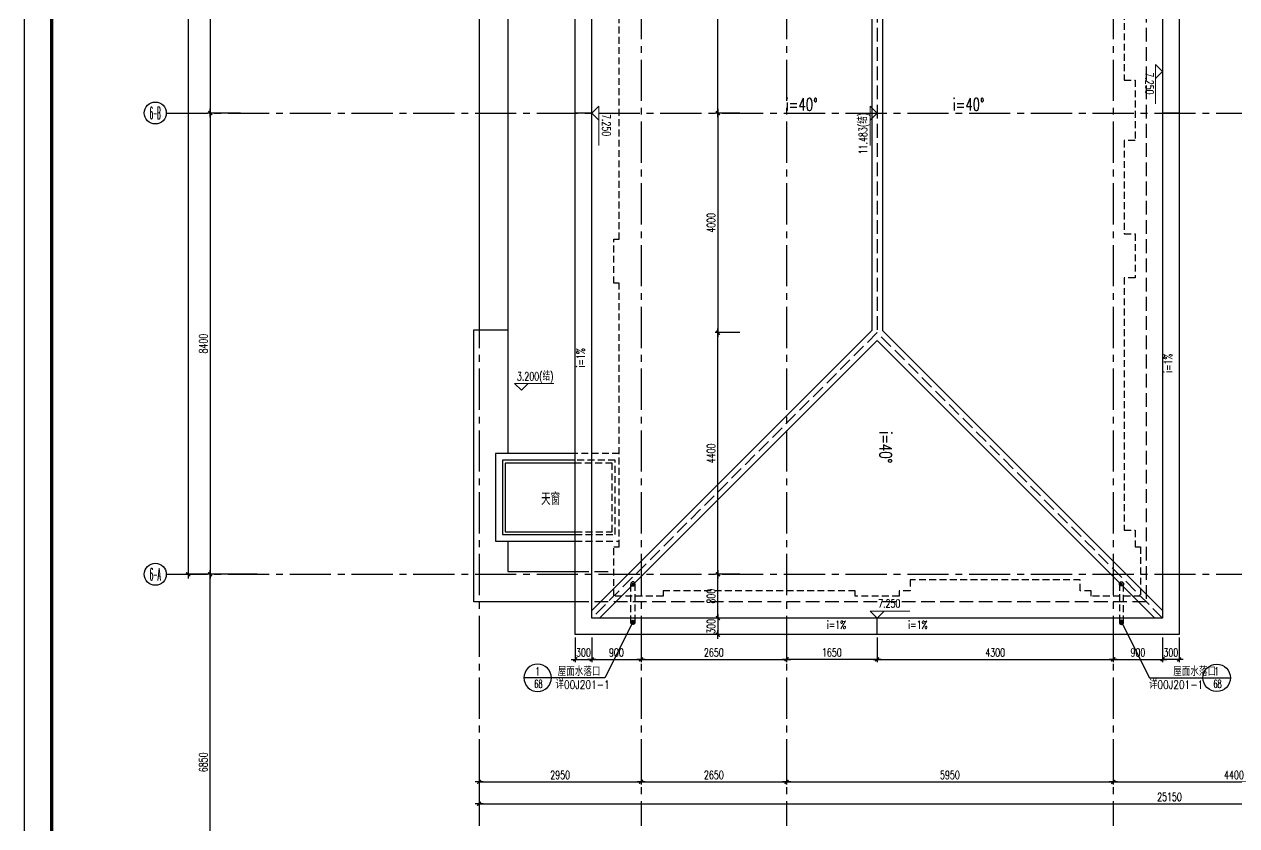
# Model space of a CAD drawing. Extents: x -395226 to -176901, y -140672 to 68263.
# Drawn here: x -218951 to -196863, y 20700 to 35296 of the extents above; entities that cross this region are included whole.
import ezdxf
from ezdxf.enums import TextEntityAlignment as Align

# ---------------------------------------------------------------- set-up
doc = ezdxf.new("R2010")
doc.units = 0
doc.header["$LTSCALE"] = 1000
doc.header["$MEASUREMENT"] = 0
for name, pattern in [('ACAD_ISO08W100', [36, 24, -3, 6, -3]), ('DASH', [0.35, 0.25, -0.1]), ('HIDDEN2', [0.1875, 0.125, -0.0625]), ('Plans$0$CENTER2', [1.125, 0.75, -0.125, 0.125, -0.125])]:
    doc.linetypes.add(name, pattern=pattern)
doc.layers.get('0').update_dxf_attribs({"linetype": 'CONTINUOUS'})
doc.layers.get('Defpoints').update_dxf_attribs({"linetype": 'CONTINUOUS'})
for name, color, linetype in [('A-AXIS', 3, 'CONTINUOUS'), ('A-AXIS-TEXT', 7, 'CONTINUOUS'), ('A-DIM', 201, 'CONTINUOUS'), ('A-DOTE', 8, 'ACAD_ISO08W100'), ('A-FACADE', 5, 'CONTINUOUS'), ('A-FIN-GRAN', 34, 'CONTINUOUS'), ('A-LINE', 8, 'CONTINUOUS'), ('A-NOTE', 150, 'CONTINUOUS'), ('A-NOTE-CN', 150, 'CONTINUOUS'), ('A-PUB-DIM', 3, 'CONTINUOUS'), ('A-RAIN', 6, 'CONTINUOUS'), ('A-ROOF', 7, 'CONTINUOUS'), ('A-TEXT-CN', 31, 'CONTINUOUS'), ('A-WINDOW', 4, 'CONTINUOUS'), ('Plans$0$Grid', 9, 'Plans$0$CENTER2'), ('图框', 7, 'CONTINUOUS')]:
    doc.layers.add(name, color=color, linetype=linetype)
doc.layers.add('A-LEVEL', color=135, linetype='CONTINUOUS', lineweight=0)
doc.styles.add('_HZTXT', font='tjromans.shx', dxfattribs={"width": 0.7, "bigfont": 'tjhztxt.shx'})
doc.styles.add('COMPLEX', font='COMPLEX')
doc.styles.add('DIM_FONT', font='SIMPLEX', dxfattribs={"width": 0.7, "bigfont": 'GBCBIG'})
doc.styles.add('PRC-S', font='tjromans.shx', dxfattribs={"width": 0.7, "bigfont": 'tjhztxt.shx'})
doc.styles.add('TJHZTXT', font='tjromans.shx', dxfattribs={"width": 0.8, "bigfont": 'tjhztxt.shx'})
doc.styles.add('zjz', font='tjromans.shx', dxfattribs={"width": 0.7, "height": 500, "bigfont": 'tjhztxt.shx'})
doc.dimstyles.new('DIM100', dxfattribs={"dimscale": 100, "dimtxt": 3, "dimasz": 0.01, "dimexe": 1, "dimexo": 1, "dimgap": 1, "dimtad": 1, "dimdec": 0, "dimzin": 0, "dimdsep": 46, "dimtxsty": 'DIM_FONT', "dimblk1": '_DIMX', "dimblk2": '_DIMX', "dimsah": 1, "dimcen": 0.01, "dimclrd": 256, "dimclre": 256, "dimclrt": 7, "dimadec": 0, "dimazin": 0, "dimtfac": 1, "dimtdec": 0, "dimtix": 1, "dimtmove": 2, "dimatfit": 3, "dimldrblk": '_DIMX', "dimfxl": 0, "dimtolj": 1, "dimtzin": 5, "dimarcsym": 0})

# ---------------------------------------------------------------- blocks, each defined once
blk = doc.blocks.new('_DIMX')
blk.add_line((-150, 0), (150, 0))
at = {"const_width": 50}
blk.add_lwpolyline([(-70, -70), (70, 70)], dxfattribs=at)
blk = doc.blocks.new('*D487')
at = {"layer": 'A-PUB-DIM', "lineweight": -2}
for p, q in [((-26848, 6000), (-27448, 6000)), ((-27398, 6000), (-27398, -2399)), ((-26848, -2400), (-27448, -2400))]:
    blk.add_line(p, q, dxfattribs=at)
at = {"layer": 'Defpoints', "color": 0}
for p in [(-26798, 6000), (-27398, -2400), (-26798, -2400)]:
    blk.add_point(p, dxfattribs=at)
at = {"layer": 'A-PUB-DIM', "lineweight": -2, "xscale": 0.5, "yscale": 0.5, "zscale": 0.5}
for p, rotation in [((-27398, 6000), 90), ((-27398, -2400), 270)]:
    blk.add_blockref('_DIMX', p, dxfattribs=dict(at, rotation=rotation))
at = {"layer": 'A-PUB-DIM', "insert": (-27523, 1800), "char_height": 150, "attachment_point": 5, "rotation": 90, "style": 'DIM_FONT'}
blk.add_mtext('\\A1;8400', dxfattribs=at)
blk = doc.blocks.new('*D488')
at = {"layer": 'A-PUB-DIM', "lineweight": -2}
for p, q in [((-26848, -2400), (-27448, -2400)), ((-27398, -2400), (-27398, -10799)), ((-26848, -10800), (-27448, -10800))]:
    blk.add_line(p, q, dxfattribs=at)
at = {"layer": 'Defpoints', "color": 0}
for p in [(-26798, -2400), (-27398, -10800), (-26798, -10800)]:
    blk.add_point(p, dxfattribs=at)
at = {"layer": 'A-PUB-DIM', "lineweight": -2, "xscale": 0.5, "yscale": 0.5, "zscale": 0.5}
for p, rotation in [((-27398, -2400), 90), ((-27398, -10800), 270)]:
    blk.add_blockref('_DIMX', p, dxfattribs=dict(at, rotation=rotation))
at = {"layer": 'A-PUB-DIM', "insert": (-27523, -6600), "char_height": 150, "attachment_point": 5, "rotation": 90, "style": 'DIM_FONT'}
blk.add_mtext('\\A1;8400', dxfattribs=at)
blk = doc.blocks.new('*D489')
at = {"layer": 'A-PUB-DIM', "lineweight": -2}
for p, q in [((-26540, 19840), (-27848, 19840)), ((-27798, 19840), (-27798, -10799)), ((-26540, -10800), (-27848, -10800))]:
    blk.add_line(p, q, dxfattribs=at)
at = {"layer": 'Defpoints', "color": 0}
for p in [(-26490, 19840), (-27798, -10800), (-26490, -10800)]:
    blk.add_point(p, dxfattribs=at)
at = {"layer": 'A-PUB-DIM', "lineweight": -2, "xscale": 0.5, "yscale": 0.5, "zscale": 0.5}
for p, rotation in [((-27798, 19840), 90), ((-27798, -10800), 270)]:
    blk.add_blockref('_DIMX', p, dxfattribs=dict(at, rotation=rotation))
at = {"layer": 'A-PUB-DIM', "insert": (-27923, 4520), "char_height": 150, "attachment_point": 5, "rotation": 90, "style": 'DIM_FONT'}
blk.add_mtext('\\A1;30640', dxfattribs=at)
blk = doc.blocks.new('_AXISO')
blk.add_circle((0, 0), 0.5)
at = {"layer": 'A-AXIS-TEXT', "style": 'COMPLEX', "width": 1.041667}
blk.add_attdef('A', text='', height=0.56, dxfattribs=at).set_placement((-0.25, -0.28), (0.25, -0.28), align=Align.FIT)
blk = doc.blocks.new('*D496')
at = {"layer": 'A-PUB-DIM', "lineweight": -2}
for p, q in [((-22498, -14103), (-22498, -14630)), ((-19548, -14103), (-19548, -14630)), ((-22498, -14580), (-19549, -14580))]:
    blk.add_line(p, q, dxfattribs=at)
at = {"layer": 'Defpoints', "color": 0}
for p in [(-22498, -14053), (-19548, -14053), (-19548, -14580)]:
    blk.add_point(p, dxfattribs=at)
at = {"layer": 'A-PUB-DIM', "lineweight": -2, "xscale": 0.5, "yscale": 0.5, "zscale": 0.5, "rotation": 180}
blk.add_blockref('_DIMX', (-22498, -14580), dxfattribs=at)
at = {"layer": 'A-PUB-DIM', "lineweight": -2, "xscale": 0.5, "yscale": 0.5, "zscale": 0.5}
blk.add_blockref('_DIMX', (-19548, -14580), dxfattribs=at)
at = {"layer": 'A-PUB-DIM', "insert": (-21023, -14455), "char_height": 150, "attachment_point": 5, "style": 'DIM_FONT'}
blk.add_mtext('\\A1;2950', dxfattribs=at)
blk = doc.blocks.new('*D497')
at = {"layer": 'A-PUB-DIM', "lineweight": -2}
for p, q in [((-19548, -14103), (-19548, -14630)), ((-16898, -14103), (-16898, -14630)), ((-19548, -14580), (-16899, -14580))]:
    blk.add_line(p, q, dxfattribs=at)
at = {"layer": 'Defpoints', "color": 0}
for p in [(-19548, -14053), (-16898, -14053), (-16898, -14580)]:
    blk.add_point(p, dxfattribs=at)
at = {"layer": 'A-PUB-DIM', "lineweight": -2, "xscale": 0.5, "yscale": 0.5, "zscale": 0.5, "rotation": 180}
blk.add_blockref('_DIMX', (-19548, -14580), dxfattribs=at)
at = {"layer": 'A-PUB-DIM', "lineweight": -2, "xscale": 0.5, "yscale": 0.5, "zscale": 0.5}
blk.add_blockref('_DIMX', (-16898, -14580), dxfattribs=at)
at = {"layer": 'A-PUB-DIM', "insert": (-18223, -14455), "char_height": 150, "attachment_point": 5, "style": 'DIM_FONT'}
blk.add_mtext('\\A1;2650', dxfattribs=at)
blk = doc.blocks.new('*D498')
at = {"layer": 'A-PUB-DIM', "lineweight": -2}
for p, q in [((-16898, -14103), (-16898, -14630)), ((-10948, -14103), (-10948, -14630)), ((-16898, -14580), (-10949, -14580))]:
    blk.add_line(p, q, dxfattribs=at)
at = {"layer": 'Defpoints', "color": 0}
for p in [(-16898, -14053), (-10948, -14053), (-10948, -14580)]:
    blk.add_point(p, dxfattribs=at)
at = {"layer": 'A-PUB-DIM', "lineweight": -2, "xscale": 0.5, "yscale": 0.5, "zscale": 0.5, "rotation": 180}
blk.add_blockref('_DIMX', (-16898, -14580), dxfattribs=at)
at = {"layer": 'A-PUB-DIM', "lineweight": -2, "xscale": 0.5, "yscale": 0.5, "zscale": 0.5}
blk.add_blockref('_DIMX', (-10948, -14580), dxfattribs=at)
at = {"layer": 'A-PUB-DIM', "insert": (-13923, -14455), "char_height": 150, "attachment_point": 5, "style": 'DIM_FONT'}
blk.add_mtext('\\A1;5950', dxfattribs=at)
blk = doc.blocks.new('*D499')
at = {"layer": 'A-PUB-DIM', "lineweight": -2}
for p, q in [((-10948, -14103), (-10948, -14630)), ((-6548, -14103), (-6548, -14630)), ((-10948, -14580), (-6549, -14580))]:
    blk.add_line(p, q, dxfattribs=at)
at = {"layer": 'Defpoints', "color": 0}
for p in [(-10948, -14053), (-6548, -14053), (-6548, -14580)]:
    blk.add_point(p, dxfattribs=at)
at = {"layer": 'A-PUB-DIM', "lineweight": -2, "xscale": 0.5, "yscale": 0.5, "zscale": 0.5, "rotation": 180}
blk.add_blockref('_DIMX', (-10948, -14580), dxfattribs=at)
at = {"layer": 'A-PUB-DIM', "lineweight": -2, "xscale": 0.5, "yscale": 0.5, "zscale": 0.5}
blk.add_blockref('_DIMX', (-6548, -14580), dxfattribs=at)
at = {"layer": 'A-PUB-DIM', "insert": (-8748, -14455), "char_height": 150, "attachment_point": 5, "style": 'DIM_FONT'}
blk.add_mtext('\\A1;4400', dxfattribs=at)
blk = doc.blocks.new('*D502')
at = {"layer": 'A-PUB-DIM', "lineweight": -2}
for p, q in [((-22498, -13878), (-22498, -15030)), ((2652, -13878), (2652, -15030)), ((-22498, -14980), (2651, -14980))]:
    blk.add_line(p, q, dxfattribs=at)
at = {"layer": 'Defpoints', "color": 0}
for p in [(-22498, -13828), (2652, -13828), (2652, -14980)]:
    blk.add_point(p, dxfattribs=at)
at = {"layer": 'A-PUB-DIM', "lineweight": -2, "xscale": 0.5, "yscale": 0.5, "zscale": 0.5, "rotation": 180}
blk.add_blockref('_DIMX', (-22498, -14980), dxfattribs=at)
at = {"layer": 'A-PUB-DIM', "lineweight": -2, "xscale": 0.5, "yscale": 0.5, "zscale": 0.5}
blk.add_blockref('_DIMX', (2652, -14980), dxfattribs=at)
at = {"layer": 'A-PUB-DIM', "insert": (-9923, -14855), "char_height": 150, "attachment_point": 5, "style": 'DIM_FONT'}
blk.add_mtext('\\A1;25150', dxfattribs=at)
blk = doc.blocks.new('*D475')
at = {"layer": 'A-PUB-DIM', "lineweight": -2}
for p, q in [((-26848, -10800), (-27448, -10800)), ((-27398, -17650), (-27398, -10800)), ((-26848, -17650), (-27448, -17650))]:
    blk.add_line(p, q, dxfattribs=at)
at = {"layer": 'Defpoints', "color": 0}
for p in [(-27398, -10800), (-26798, -10800), (-26798, -17650)]:
    blk.add_point(p, dxfattribs=at)
at = {"layer": 'A-PUB-DIM', "lineweight": -2, "xscale": 0.5, "yscale": 0.5, "zscale": 0.5}
for p, rotation in [((-27398, -10800), 90), ((-27398, -17650), 270)]:
    blk.add_blockref('_DIMX', p, dxfattribs=dict(at, rotation=rotation))
at = {"layer": 'A-PUB-DIM', "insert": (-27523, -14225), "char_height": 150, "attachment_point": 5, "rotation": 90, "style": 'DIM_FONT'}
blk.add_mtext('\\A1;6850', dxfattribs=at)
blk = doc.blocks.new('RAIN PIPE@100x100')
for p, q in [((-27, -27), (27, 27)), ((-27, 27), (27, -27))]:
    blk.add_line(p, q)
blk.add_circle((0, 0), 37.5)
blk = doc.blocks.new('sy')
blk.add_line((1948, 0), (2948, 0))
blk.add_circle((2448, 0), 500)
at = {"layer": 'A-NOTE', "linetype": 'Continuous'}
blk.add_line((0, 0), (2948, 0), dxfattribs=at)
at = {"layer": 'A-NOTE', "linetype": 'Continuous', "style": 'PRC-S', "width": 0.7}
for tag, p in [('详建施', (788, -373)), ('S01', (788, 70)), ('302', (2169, -370))]:
    blk.add_attdef(tag, p, '', height=350, dxfattribs=at)
blk.add_attdef('1', text='', height=350, dxfattribs=at).set_placement((2449, 232), align=Align.MIDDLE)
blk = doc.blocks.new('floor drain@75')
at = {"layer": 'A-RAIN'}
h = blk.add_hatch(dxfattribs=at)
h.set_pattern_fill('ANSI31', color=256, scale=0.2, style=0)
edge = h.paths.add_edge_path()
edge.add_arc((0, 0), 0.0938, 0, 360)
blk.add_circle((0, 0), 0.0938, dxfattribs=at)
blk = doc.blocks.new('A$C27EA7CCC')
at = {"layer": 'A-LEVEL', "linetype": 'ByBlock'}
blk.add_lwpolyline([(1018, 509), (509, 0), (0, 509), (2880, 509)], dxfattribs=at)
at = {"layer": 'A-LEVEL', "style": 'zjz', "width": 0.7}
for tag, p in [('-6.000（建筑）', (3635, 1346)), ('-6.300（结构）', (3635, 645))]:
    blk.add_attdef(tag, text='', height=600, dxfattribs=at).set_placement(p, align=Align.RIGHT)
blk = doc.blocks.new('*D692')
at = {"layer": 'A-DIM', "lineweight": -2}
for p, q in [((-205914, 25280), (-206364, 25280)), ((-206314, 24480), (-206314, 25279)), ((-205914, 24480), (-206364, 24480))]:
    blk.add_line(p, q, dxfattribs=at)
at = {"layer": 'Defpoints', "color": 0}
for p in [(-206314, 25280), (-205864, 25280), (-205864, 24480)]:
    blk.add_point(p, dxfattribs=at)
at = {"layer": 'A-DIM', "lineweight": -2, "xscale": 0.5, "yscale": 0.5, "zscale": 0.5}
for p, rotation in [((-206314, 25280), 90), ((-206314, 24480), 270)]:
    blk.add_blockref('_DIMX', p, dxfattribs=dict(at, rotation=rotation))
at = {"layer": 'A-DIM', "insert": (-206439, 24880), "char_height": 150, "attachment_point": 5, "rotation": 90, "style": 'DIM_FONT'}
blk.add_mtext('\\A1;800', dxfattribs=at)
blk = doc.blocks.new('*D693')
at = {"layer": 'A-DIM', "lineweight": -2}
for p, q in [((-205914, 29680), (-206364, 29680)), ((-206314, 25280), (-206314, 29679)), ((-205914, 25280), (-206364, 25280))]:
    blk.add_line(p, q, dxfattribs=at)
at = {"layer": 'Defpoints', "color": 0}
for p in [(-206314, 29680), (-205864, 29680), (-205864, 25280)]:
    blk.add_point(p, dxfattribs=at)
at = {"layer": 'A-DIM', "lineweight": -2, "xscale": 0.5, "yscale": 0.5, "zscale": 0.5}
for p, rotation in [((-206314, 29680), 90), ((-206314, 25280), 270)]:
    blk.add_blockref('_DIMX', p, dxfattribs=dict(at, rotation=rotation))
at = {"layer": 'A-DIM', "insert": (-206439, 27480), "char_height": 150, "attachment_point": 5, "rotation": 90, "style": 'DIM_FONT'}
blk.add_mtext('\\A1;4400', dxfattribs=at)
blk = doc.blocks.new('*D694')
at = {"layer": 'A-DIM', "lineweight": -2}
for p, q in [((-205914, 37680), (-206364, 37680)), ((-206314, 33680), (-206314, 37679)), ((-205914, 33680), (-206364, 33680))]:
    blk.add_line(p, q, dxfattribs=at)
at = {"layer": 'Defpoints', "color": 0}
for p in [(-206314, 37680), (-205864, 37680), (-205864, 33680)]:
    blk.add_point(p, dxfattribs=at)
at = {"layer": 'A-DIM', "lineweight": -2, "xscale": 0.5, "yscale": 0.5, "zscale": 0.5}
for p, rotation in [((-206314, 37680), 90), ((-206314, 33680), 270)]:
    blk.add_blockref('_DIMX', p, dxfattribs=dict(at, rotation=rotation))
at = {"layer": 'A-DIM', "insert": (-206439, 35680), "char_height": 150, "attachment_point": 5, "rotation": 90, "style": 'DIM_FONT'}
blk.add_mtext('\\A1;4000', dxfattribs=at)
blk = doc.blocks.new('*D698')
at = {"layer": 'A-DIM', "lineweight": -2}
for p, q in [((-205914, 33680), (-206364, 33680)), ((-206314, 33679), (-206314, 29680)), ((-205914, 29680), (-206364, 29680))]:
    blk.add_line(p, q, dxfattribs=at)
at = {"layer": 'Defpoints', "color": 0}
for p in [(-205864, 33680), (-206314, 29680), (-205864, 29680)]:
    blk.add_point(p, dxfattribs=at)
at = {"layer": 'A-DIM', "lineweight": -2, "xscale": 0.5, "yscale": 0.5, "zscale": 0.5}
for p, rotation in [((-206314, 33680), 90), ((-206314, 29680), 270)]:
    blk.add_blockref('_DIMX', p, dxfattribs=dict(at, rotation=rotation))
at = {"layer": 'A-DIM', "insert": (-206439, 31680), "char_height": 150, "attachment_point": 5, "rotation": 90, "style": 'DIM_FONT'}
blk.add_mtext('\\A1;4000', dxfattribs=at)
blk = doc.blocks.new('*D699')
at = {"layer": 'A-DIM', "lineweight": -2}
for p, q in [((-205914, 24480), (-206364, 24480)), ((-206314, 24480), (-206314, 24481)), ((-206314, 24480), (-206314, 24180)), ((-205914, 24180), (-206364, 24180)), ((-206314, 24179), (-206314, 24179))]:
    blk.add_line(p, q, dxfattribs=at)
at = {"layer": 'Defpoints', "color": 0}
for p in [(-205864, 24480), (-206314, 24180), (-205864, 24180)]:
    blk.add_point(p, dxfattribs=at)
at = {"layer": 'A-DIM', "lineweight": -2, "xscale": 0.5, "yscale": 0.5, "zscale": 0.5}
for p, rotation in [((-206314, 24480), 270), ((-206314, 24180), 90)]:
    blk.add_blockref('_DIMX', p, dxfattribs=dict(at, rotation=rotation))
at = {"layer": 'A-DIM', "insert": (-206439, 24330), "char_height": 150, "attachment_point": 5, "rotation": 90, "style": 'DIM_FONT'}
blk.add_mtext('\\A1;300', dxfattribs=at)
blk = doc.blocks.new('*D700')
at = {"layer": 'A-DIM', "lineweight": -2}
for p, q in [((-203414, 24130), (-203414, 23680)), ((-199114, 24130), (-199114, 23680)), ((-203413, 23730), (-199114, 23730))]:
    blk.add_line(p, q, dxfattribs=at)
at = {"layer": 'Defpoints', "color": 0}
for p in [(-203414, 24180), (-199114, 24180), (-199114, 23730)]:
    blk.add_point(p, dxfattribs=at)
at = {"layer": 'A-DIM', "lineweight": -2, "xscale": 0.5, "yscale": 0.5, "zscale": 0.5, "rotation": 180}
blk.add_blockref('_DIMX', (-203414, 23730), dxfattribs=at)
at = {"layer": 'A-DIM', "lineweight": -2, "xscale": 0.5, "yscale": 0.5, "zscale": 0.5}
blk.add_blockref('_DIMX', (-199114, 23730), dxfattribs=at)
at = {"layer": 'A-DIM', "insert": (-201264, 23855), "char_height": 150, "attachment_point": 5, "style": 'DIM_FONT'}
blk.add_mtext('\\A1;4300', dxfattribs=at)
blk = doc.blocks.new('*D701')
at = {"layer": 'A-DIM', "lineweight": -2}
for p, q in [((-199114, 24130), (-199114, 23680)), ((-198214, 24130), (-198214, 23680)), ((-199113, 23730), (-198214, 23730))]:
    blk.add_line(p, q, dxfattribs=at)
at = {"layer": 'Defpoints', "color": 0}
for p in [(-199114, 24180), (-198214, 24180), (-198214, 23730)]:
    blk.add_point(p, dxfattribs=at)
at = {"layer": 'A-DIM', "lineweight": -2, "xscale": 0.5, "yscale": 0.5, "zscale": 0.5, "rotation": 180}
blk.add_blockref('_DIMX', (-199114, 23730), dxfattribs=at)
at = {"layer": 'A-DIM', "lineweight": -2, "xscale": 0.5, "yscale": 0.5, "zscale": 0.5}
blk.add_blockref('_DIMX', (-198214, 23730), dxfattribs=at)
at = {"layer": 'A-DIM', "insert": (-198664, 23855), "char_height": 150, "attachment_point": 5, "style": 'DIM_FONT'}
blk.add_mtext('\\A1;900', dxfattribs=at)
blk = doc.blocks.new('*D702')
at = {"layer": 'A-DIM', "lineweight": -2}
for p, q in [((-207714, 24130), (-207714, 23680)), ((-205064, 24130), (-205064, 23680)), ((-207713, 23730), (-205064, 23730))]:
    blk.add_line(p, q, dxfattribs=at)
at = {"layer": 'Defpoints', "color": 0}
for p in [(-207714, 24180), (-205064, 24180), (-205064, 23730)]:
    blk.add_point(p, dxfattribs=at)
at = {"layer": 'A-DIM', "lineweight": -2, "xscale": 0.5, "yscale": 0.5, "zscale": 0.5, "rotation": 180}
blk.add_blockref('_DIMX', (-207714, 23730), dxfattribs=at)
at = {"layer": 'A-DIM', "lineweight": -2, "xscale": 0.5, "yscale": 0.5, "zscale": 0.5}
blk.add_blockref('_DIMX', (-205064, 23730), dxfattribs=at)
at = {"layer": 'A-DIM', "insert": (-206389, 23855), "char_height": 150, "attachment_point": 5, "style": 'DIM_FONT'}
blk.add_mtext('\\A1;2650', dxfattribs=at)
blk = doc.blocks.new('*D703')
at = {"layer": 'A-DIM', "lineweight": -2}
for p, q in [((-208614, 24130), (-208614, 23680)), ((-207714, 24130), (-207714, 23680)), ((-208613, 23730), (-207714, 23730))]:
    blk.add_line(p, q, dxfattribs=at)
at = {"layer": 'Defpoints', "color": 0}
for p in [(-208614, 24180), (-207714, 24180), (-207714, 23730)]:
    blk.add_point(p, dxfattribs=at)
at = {"layer": 'A-DIM', "lineweight": -2, "xscale": 0.5, "yscale": 0.5, "zscale": 0.5, "rotation": 180}
blk.add_blockref('_DIMX', (-208614, 23730), dxfattribs=at)
at = {"layer": 'A-DIM', "lineweight": -2, "xscale": 0.5, "yscale": 0.5, "zscale": 0.5}
blk.add_blockref('_DIMX', (-207714, 23730), dxfattribs=at)
at = {"layer": 'A-DIM', "insert": (-208164, 23855), "char_height": 150, "attachment_point": 5, "style": 'DIM_FONT'}
blk.add_mtext('\\A1;900', dxfattribs=at)
blk = doc.blocks.new('*D704')
at = {"layer": 'A-DIM', "lineweight": -2}
for p, q in [((-208914, 24130), (-208914, 23680)), ((-208614, 24130), (-208614, 23680)), ((-208914, 23730), (-208915, 23730)), ((-208914, 23730), (-208614, 23730)), ((-208613, 23730), (-208613, 23730))]:
    blk.add_line(p, q, dxfattribs=at)
at = {"layer": 'Defpoints', "color": 0}
for p in [(-208914, 24180), (-208614, 24180), (-208614, 23730)]:
    blk.add_point(p, dxfattribs=at)
at = {"layer": 'A-DIM', "lineweight": -2, "xscale": 0.5, "yscale": 0.5, "zscale": 0.5}
blk.add_blockref('_DIMX', (-208914, 23730), dxfattribs=at)
at = {"layer": 'A-DIM', "lineweight": -2, "xscale": 0.5, "yscale": 0.5, "zscale": 0.5, "rotation": 180}
blk.add_blockref('_DIMX', (-208614, 23730), dxfattribs=at)
at = {"layer": 'A-DIM', "insert": (-208764, 23855), "char_height": 150, "attachment_point": 5, "style": 'DIM_FONT'}
blk.add_mtext('\\A1;300', dxfattribs=at)
blk = doc.blocks.new('*D705')
at = {"layer": 'A-DIM', "lineweight": -2}
for p, q in [((-205064, 24130), (-205064, 23680)), ((-203414, 24130), (-203414, 23680)), ((-203414, 23730), (-205063, 23730))]:
    blk.add_line(p, q, dxfattribs=at)
at = {"layer": 'Defpoints', "color": 0}
for p in [(-205064, 24180), (-203414, 24180), (-205064, 23730)]:
    blk.add_point(p, dxfattribs=at)
at = {"layer": 'A-DIM', "lineweight": -2, "xscale": 0.5, "yscale": 0.5, "zscale": 0.5, "rotation": 180}
blk.add_blockref('_DIMX', (-205064, 23730), dxfattribs=at)
at = {"layer": 'A-DIM', "lineweight": -2, "xscale": 0.5, "yscale": 0.5, "zscale": 0.5}
blk.add_blockref('_DIMX', (-203414, 23730), dxfattribs=at)
at = {"layer": 'A-DIM', "insert": (-204239, 23855), "char_height": 150, "attachment_point": 5, "style": 'DIM_FONT'}
blk.add_mtext('\\A1;1650', dxfattribs=at)
blk = doc.blocks.new('*D706')
at = {"layer": 'A-DIM', "lineweight": -2}
for p, q in [((-198214, 24130), (-198214, 23680)), ((-197914, 24130), (-197914, 23680)), ((-198214, 23730), (-198215, 23730)), ((-197914, 23730), (-198214, 23730)), ((-197913, 23730), (-197913, 23730))]:
    blk.add_line(p, q, dxfattribs=at)
at = {"layer": 'Defpoints', "color": 0}
for p in [(-198214, 24180), (-197914, 24180), (-198214, 23730)]:
    blk.add_point(p, dxfattribs=at)
at = {"layer": 'A-DIM', "lineweight": -2, "xscale": 0.5, "yscale": 0.5, "zscale": 0.5}
for p, rotation in [((-198214, 23730), 2.57844056693879e-07), ((-197914, 23730), 180.0000002578441)]:
    blk.add_blockref('_DIMX', p, dxfattribs=dict(at, rotation=rotation))
at = {"layer": 'A-DIM', "insert": (-198064, 23855), "char_height": 150, "attachment_point": 5, "rotation": 0, "style": 'DIM_FONT'}
blk.add_mtext('\\A1;300', dxfattribs=at)
blk = doc.blocks.new('TJAD_TK_A0')
at = {"layer": '图框'}
blk.add_line((973, -441.7), (2162, -441.7), dxfattribs=at)
at = {"layer": '图框', "const_width": 1.2}
blk.add_lwpolyline([(2152, -431.7), (2152, 389.3), (998, 389.3), (998, -431.7)], close=True, dxfattribs=at)
blk = doc.blocks.new('Grid')
at = {"layer": 'Plans$0$Grid', "color": 8}
for p, q in [((-22498.2, 23320), (-22498.2, -15380)), ((-19548.2, 23320), (-19548.2, -15380)), ((-16898.2, 23320), (-16898.2, -15380)), ((-10948.2, 23320), (-10948.2, -15380)), ((-28198.2, -2400), (8601.8, -2400)), ((-28198.2, -10800), (8601.8, -10800))]:
    blk.add_line(p, q, dxfattribs=at)
at = {"layer": 'A-AXIS'}
ref = blk.add_blockref('_AXISO', (-28398.2, -2400), dxfattribs=dict(at, xscale=400.0000000232831, yscale=399.9999999941792, zscale=400))
ref.add_attrib('A', '6-B', dxfattribs={"layer": 'A-AXIS-TEXT', "height": 224, "style": 'COMPLEX', "width": 0.292092}).set_placement((-28498.2, -2512), (-28301.9, -2512), align=Align.FIT)
ref = blk.add_blockref('_AXISO', (-28398.2, -10800), dxfattribs=dict(at, xscale=400.0000000232831, yscale=399.9999999941792, zscale=400))
ref.add_attrib('A', '6-A', dxfattribs={"layer": 'A-AXIS-TEXT', "height": 224, "style": 'COMPLEX', "width": 0.287528}).set_placement((-28498.2, -10912), (-28301.9, -10912), align=Align.FIT)
at = {"layer": 'A-PUB-DIM'}
for base, p1, p2, angle, picture, middle in [((-27798.2, -10800), (-26489.8, 19840), (-26489.8, -10800), 90, '*D489', (-27923.2, 4520)), ((-27398.2, -2400), (-26797.5, 6000), (-26797.5, -2400), 90, '*D487', (-27523.2, 1800)), ((-27398.2, -10800), (-26797.5, -2400), (-26797.5, -10800), 90, '*D488', (-27523.2, -6600)), ((-27398.2, -10800), (-26797.5, -17650), (-26797.5, -10800), 270, '*D475', (-27523.2, -14225))]:
    dim = blk.add_linear_dim(base=base, p1=p1, p2=p2, angle=angle, dimstyle='DIM100', override={"dimscale": 50, "dimclrt": 256}, dxfattribs=at)
    dim.commit()
    dim.dimension.update_dxf_attribs({"geometry": picture, "text_midpoint": middle})
for base, p1, p2, picture, middle in [((2651.8, -14980), (-22498.2, -13827.7), (2651.8, -13827.7), '*D502', (-9923.2, -14855)), ((-19548.2, -14580), (-22498.2, -14053.5), (-19548.2, -14053.5), '*D496', (-21023.2, -14455)), ((-16898.2, -14580), (-19548.2, -14053.5), (-16898.2, -14053.5), '*D497', (-18223.2, -14455)), ((-10948.2, -14580), (-16898.2, -14053.5), (-10948.2, -14053.5), '*D498', (-13923.2, -14455)), ((-6548.2, -14580), (-10948.2, -14053.5), (-6548.2, -14053.5), '*D499', (-8748.2, -14455))]:
    dim = blk.add_linear_dim(base=base, p1=p1, p2=p2, dimstyle='DIM100', override={"dimscale": 50, "dimclrt": 256}, dxfattribs=at)
    dim.commit()
    dim.dimension.update_dxf_attribs({"geometry": picture, "text_midpoint": middle})

msp = doc.modelspace()

# ---------------------------------------------------------------- linework, layer by layer
at = {"layer": 'A-FACADE'}
msp.add_lwpolyline([(-208913.6, 27479.8), (-210363.6, 27479.8), (-210363.6, 25879.8), (-208913.6, 25879.8)], dxfattribs=at)
at = {"layer": 'A-FACADE', "linetype": 'HIDDEN2'}
for points in [[(-208113.6, 27479.8), (-208913.6, 27479.8)], [(-208913.6, 25879.8), (-208113.6, 25879.8)]]:
    msp.add_lwpolyline(points, dxfattribs=at)
at = {"layer": 'A-FIN-GRAN', "linetype": 'HIDDEN2'}
msp.add_lwpolyline([(-198913.6, 35879.8), (-198913.6, 34279.8), (-198713.6, 34279.8), (-198713.6, 33179.8), (-198913.6, 33179.8), (-198913.6, 31479.8), (-198713.6, 31479.8), (-198713.6, 30679.8), (-198913.6, 30679.8), (-198913.6, 26079.8), (-198713.6, 26079.8), (-198713.6, 25779.8), (-198613.6, 25779.8), (-198613.6, 24879.8), (-199513.6, 24879.8), (-199513.6, 24979.8), (-199713.6, 24979.8), (-199713.6, 25179.8), (-202813.6, 25179.8), (-202813.6, 24979.8), (-203013.6, 24979.8), (-203013.6, 24879.8), (-203813.6, 24879.8), (-203813.6, 24979.8), (-207313.6, 24979.8), (-207313.6, 24879.8), (-208213.6, 24879.8), (-208213.6, 25779.8), (-208113.6, 25779.8), (-208113.6, 30579.8), (-208213.6, 30579.8), (-208213.6, 31379.8), (-208113.6, 31379.8), (-208113.6, 35979.8)], dxfattribs=at)
at = {"layer": 'A-LINE'}
for p, q in [((-210663.6, 46319.8), (-210663.6, 29729.8)), ((-210143.6, 46319.8), (-210143.6, 27479.8)), ((-210143.6, 25879.8), (-210143.6, 25329.8)), ((-210143.6, 25329.8), (-208913.6, 25329.8))]:
    msp.add_line(p, q, dxfattribs=at)
at = {"layer": 'A-LINE', "linetype": 'DASH'}
msp.add_line((-208913.6, 25329.8), (-208213.6, 25329.8), dxfattribs=at)
msp.add_lwpolyline([(-204613.6, 42579.8), (-198513.6, 42579.8), (-198513.6, 24779.8), (-208913.6, 24779.8)], dxfattribs=at)
at = {"layer": 'A-LINE'}
msp.add_lwpolyline([(-208913.6, 24779.8), (-210763.6, 24779.8), (-210763.6, 29729.8), (-210143.6, 29729.8)], dxfattribs=at)
at = {"layer": 'A-NOTE'}
for p, q in [((-207863.6, 24404.8), (-208374.5, 23394)), ((-198963.6, 24404.8), (-198452.7, 23394))]:
    msp.add_line(p, q, dxfattribs=at)
at = {"layer": 'A-PUB-DIM', "linetype": 'Continuous', "flags": 128}
for points in [[(-205493.3, 33679.8, 0, 75, 0), (-205343.3, 33679.8, 0, 0, 0), (-204395, 33679.8, 0, 0, 0)], [(-201157.9, 33679.8, 0, 75, 0), (-201307.9, 33679.8, 0, 0, 0), (-202256.2, 33679.8, 0, 0, 0)], [(-203413.6, 27002.8, 0, 75, 0), (-203413.6, 27152.8, 0, 0, 0), (-203413.6, 28101.2, 0, 0, 0)]]:
    msp.add_lwpolyline(points, format="xyseb", dxfattribs=at)
at = {"layer": 'A-RAIN'}
for p, q in [((-208613.6, 33679.8), (-208913.6, 33679.8)), ((-197913.6, 33679.8), (-198213.6, 33679.8)), ((-203413.6, 24179.8), (-203413.6, 24479.8))]:
    msp.add_line(p, q, dxfattribs=at)
at = {"layer": 'A-RAIN', "linetype": 'HIDDEN2'}
for p, q in [((-207901.1, 24404.8), (-207901.1, 25104.8)), ((-207826.1, 25104.8), (-207826.1, 24404.8)), ((-199001.1, 25104.8), (-199001.1, 24404.8)), ((-198926.1, 24404.8), (-198926.1, 25104.8))]:
    msp.add_line(p, q, dxfattribs=at)
at = {"layer": 'A-RAIN'}
msp.add_lwpolyline([(-198213.6, 42879.8), (-198213.6, 24479.8), (-208613.6, 24479.8), (-208613.6, 42879.8)], close=True, dxfattribs=at)
at = {"layer": 'A-ROOF'}
for p, q in [((-203513.6, 37638.4), (-203513.6, 29721.2)), ((-203313.6, 37638.4), (-203313.6, 29721.2))]:
    msp.add_line(p, q, dxfattribs=at)
at = {"layer": 'A-ROOF', "linetype": 'DASH'}
msp.add_line((-203413.6, 37679.8), (-203413.6, 29679.8), dxfattribs=at)
at = {"layer": 'A-ROOF'}
msp.add_lwpolyline([(-197913.6, 43179.8), (-197913.6, 24179.8), (-208913.6, 24179.8), (-208913.6, 43179.8)], close=True, dxfattribs=at)
for points in [[(-203513.6, 29721.2), (-208613.6, 24621.2)], [(-198213.6, 24621.2), (-203313.6, 29721.2)], [(-198355, 24479.8), (-203413.6, 29538.4), (-208472.2, 24479.8)]]:
    msp.add_lwpolyline(points, dxfattribs=at)
at = {"layer": 'A-ROOF', "linetype": 'DASH'}
msp.add_lwpolyline([(-198213.6, 24479.8), (-203413.6, 29679.8), (-208613.6, 24479.8)], dxfattribs=at)
at = {"layer": 'A-TEXT-CN'}
for points in [[(-208662, 29594.9, 0, 0, 0), (-208662, 28994.9, 40, 0, 0), (-208662, 28844.9, 0, 0, 0)], [(-197962, 29495.6, 0, 0, 0), (-197962, 28895.6, 40, 0, 0), (-197962, 28745.6, 0, 0, 0)], [(-203781.1, 24242.8, 0, 0, 0), (-204381.1, 24242.8, 40, 0, 0), (-204531.1, 24242.8, 0, 0, 0)], [(-203046.2, 24242.8, 0, 0, 0), (-202446.2, 24242.8, 40, 0, 0), (-202296.2, 24242.8, 0, 0, 0)]]:
    msp.add_lwpolyline(points, format="xyseb", dxfattribs=at)
at = {"layer": 'A-WINDOW'}
for points in [[(-208913.6, 27354.8), (-210238.6, 27354.8), (-210238.6, 26004.8), (-208913.6, 26004.8)], [(-208913.6, 27304.8), (-210188.6, 27304.8), (-210188.6, 26054.8), (-208913.6, 26054.8)]]:
    msp.add_lwpolyline(points, dxfattribs=at)
at = {"layer": 'A-WINDOW', "linetype": 'HIDDEN2'}
for points in [[(-208913.6, 26004.8), (-208188.6, 26004.8), (-208188.6, 27354.8), (-208913.6, 27354.8)], [(-208913.6, 26054.8), (-208238.6, 26054.8), (-208238.6, 27304.8), (-208913.6, 27304.8)]]:
    msp.add_lwpolyline(points, dxfattribs=at)

# ---------------------------------------------------------------- block references
at = {"layer": 'A-DOTE'}
msp.add_blockref('Grid', (-188165.4, 36079.8), dxfattribs=at)
at = {"layer": 'A-LEVEL', "linetype": 'ByBlock'}
ref = msp.add_blockref('A$C27EA7CCC', (-198213.6, 34565.5), dxfattribs=dict(at, xscale=-0.25, yscale=0.25, zscale=0.25, rotation=90))
ref.add_attrib('-6.000（建筑）', '7.250', dxfattribs={"height": 150, "rotation": 270, "style": 'TJHZTXT', "width": 0.7}).set_placement((-198527.2, 34015), align=Align.RIGHT)
ref = msp.add_blockref('A$C27EA7CCC', (-208613.6, 33807.1), dxfattribs=dict(at, xscale=0.25, yscale=0.25, zscale=0.25, rotation=270))
ref.add_attrib('-6.000（建筑）', '7.250', dxfattribs={"height": 150, "rotation": 270, "style": 'TJHZTXT', "width": 0.7}).set_placement((-208421.2, 33256.6), align=Align.RIGHT)
ref = msp.add_blockref('A$C27EA7CCC', (-203413.6, 33807.1), dxfattribs=dict(at, xscale=-0.25, yscale=0.25, zscale=0.25, rotation=90))
ref.add_attrib('-6.000（建筑）', '11.483(结)', dxfattribs={"height": 150, "rotation": 90, "style": 'TJHZTXT', "width": 0.7}).set_placement((-203597.3, 33684.2), align=Align.RIGHT)
ref = msp.add_blockref('A$C27EA7CCC', (-210022.7, 28629.4), dxfattribs=dict(at, xscale=0.25, yscale=0.25, zscale=0.25))
ref.add_attrib('-6.300（结构）', '3.200(结)', dxfattribs={"height": 150, "style": '_HZTXT', "width": 0.7}).set_placement((-209308.7, 28808.7), align=Align.RIGHT)
ref = msp.add_blockref('A$C27EA7CCC', (-203540.9, 24479.8), dxfattribs=dict(at, xscale=0.25, yscale=0.25, zscale=0.25))
ref.add_attrib('-6.000（建筑）', '7.250', dxfattribs={"height": 150, "style": 'TJHZTXT', "width": 0.7}).set_placement((-202990.4, 24672.2), align=Align.RIGHT)
at = {"layer": 'A-NOTE'}
ref = msp.add_blockref('sy', (-208374.5, 23394), dxfattribs=dict(at, xscale=-0.5, yscale=0.5, zscale=0.5))
ref.add_attrib('302', '68', (-209659.9, 23208.8), dxfattribs={"layer": 'A-NOTE-CN', "linetype": 'Continuous', "height": 150, "style": 'TJHZTXT', "width": 0.5})
ref.add_attrib('1', '1', dxfattribs={"layer": 'A-NOTE-CN', "linetype": 'Continuous', "height": 150, "style": 'TJHZTXT', "width": 0.8}).set_placement((-209598.8, 23510.1), align=Align.MIDDLE)
ref.add_attrib('S01', '屋面水落口', (-209233.4, 23428.9), dxfattribs={"layer": 'A-NOTE-CN', "linetype": 'Continuous', "height": 150, "style": 'TJHZTXT', "width": 0.8})
ref.add_attrib('详建施', '详00J201-1', (-209274.7, 23195), dxfattribs={"layer": 'A-NOTE-CN', "linetype": 'Continuous', "height": 150, "style": 'TJHZTXT', "width": 0.8})
ref = msp.add_blockref('sy', (-198452.7, 23394), dxfattribs=dict(at, xscale=0.5, yscale=0.5, zscale=0.5))
ref.add_attrib('302', '68', (-197288.7, 23208.8), dxfattribs={"layer": 'A-NOTE-CN', "linetype": 'Continuous', "height": 150, "style": 'TJHZTXT', "width": 0.5})
ref.add_attrib('1', '1', dxfattribs={"layer": 'A-NOTE-CN', "linetype": 'Continuous', "height": 150, "style": 'TJHZTXT', "width": 0.8}).set_placement((-197228.4, 23510.1), align=Align.MIDDLE)
ref.add_attrib('S01', '屋面水落口', (-198020, 23428.9), dxfattribs={"layer": 'A-NOTE-CN', "linetype": 'Continuous', "height": 150, "style": 'TJHZTXT', "width": 0.8})
ref.add_attrib('详建施', '详00J201-1', (-198463.6, 23195), dxfattribs={"layer": 'A-NOTE-CN', "linetype": 'Continuous', "height": 150, "style": 'TJHZTXT', "width": 0.8})
at = {"layer": 'A-RAIN', "xscale": -1, "rotation": 180}
msp.add_blockref('RAIN PIPE@100x100', (-207863.6, 25104.8), dxfattribs=at)
at = {"layer": 'A-RAIN', "rotation": 270}
msp.add_blockref('RAIN PIPE@100x100', (-198963.6, 25104.8), dxfattribs=at)
at = {"layer": 'A-RAIN', "xscale": 400, "yscale": 400, "zscale": 400, "rotation": 180}
msp.add_blockref('floor drain@75', (-207863.6, 24404.8), dxfattribs=at)
at = {"layer": 'A-RAIN', "xscale": -400, "yscale": 400, "zscale": 400}
msp.add_blockref('floor drain@75', (-198963.6, 24404.8), dxfattribs=at)
at = {"layer": '图框', "xscale": 50, "yscale": 50, "zscale": 50, "rotation": 270}
msp.add_blockref('TJAD_TK_A0', (-196865.8, 116912.9), dxfattribs=at)

# ---------------------------------------------------------------- texts
at = {"layer": 'A-RAIN', "style": 'PRC-S', "width": 0.7}
for p in [(-205078.9, 33722.9), (-202038.7, 33722.9)]:
    msp.add_text('i=40%%D', height=225, dxfattribs=at).set_placement(p)
msp.add_text('i=40%%D', height=225, rotation=270, dxfattribs=at).set_placement((-203370.6, 27883.7))
at = {"layer": 'A-TEXT-CN', "style": 'PRC-S', "width": 0.7}
msp.add_text('天窗', height=225, dxfattribs=at).set_placement((-209534.5, 26541.1))
at = {"layer": 'A-TEXT-CN', "char_height": 150, "width": 3418.622, "attachment_point": 3, "rotation": 90, "style": 'PRC-S'}
for insert in [(-208891.3, 29396), (-198191.3, 29296.7)]:
    msp.add_mtext('i=1%', dxfattribs=dict(at, insert=insert))
at = {"layer": 'A-TEXT-CN', "char_height": 150, "width": 3418.622, "style": 'PRC-S'}
for insert, attachment_point in [((-203979.9, 24434.4), 3), ((-202847.3, 24434.4), 1)]:
    msp.add_mtext('i=1%', dxfattribs=dict(at, insert=insert, attachment_point=attachment_point))

# ---------------------------------------------------------------- dimensions: what is measured, and where the dimension line sits
at = {"layer": 'A-DIM'}
for p1, p2, distance, picture, middle in [((-205863.6, 33679.8), (-205863.6, 37679.8), 450, '*D694', (-206438.6, 35679.8)), ((-205863.6, 33679.8), (-205863.6, 29679.8), -450, '*D698', (-206438.6, 31679.8)), ((-205863.6, 25279.8), (-205863.6, 29679.8), 450, '*D693', (-206438.6, 27479.8)), ((-205863.6, 24479.8), (-205863.6, 25279.8), 450, '*D692', (-206438.6, 24879.8)), ((-205863.6, 24479.8), (-205863.6, 24179.8), -450, '*D699', (-206438.6, 24329.8)), ((-208913.6, 24179.8), (-208613.6, 24179.8), -450, '*D704', (-208763.6, 23854.8)), ((-208613.6, 24179.8), (-207713.6, 24179.8), -450, '*D703', (-208163.6, 23854.8)), ((-207713.6, 24179.8), (-205063.6, 24179.8), -450, '*D702', (-206388.6, 23854.8)), ((-203413.6, 24179.8), (-205063.6, 24179.8), 450, '*D705', (-204238.6, 23854.8)), ((-203413.6, 24179.8), (-199113.6, 24179.8), -450, '*D700', (-201263.6, 23854.8)), ((-199113.6, 24179.8), (-198213.6, 24179.8), -450, '*D701', (-198663.6, 23854.8)), ((-197913.6, 24179.8), (-198213.6, 24179.8), 450, '*D706', (-198063.6, 23854.8))]:
    dim = msp.add_aligned_dim(p1=p1, p2=p2, distance=distance, dimstyle='DIM100', override={"dimscale": 50, "dimclrt": 256}, dxfattribs=at)
    dim.commit()
    dim.dimension.update_dxf_attribs({"geometry": picture, "text_midpoint": middle})

doc.saveas('drawing.dxf')
